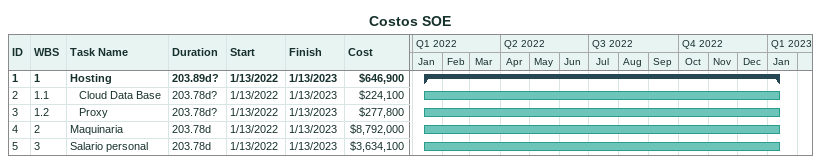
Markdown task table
Costos SOE

| ID | WBS | Task | Duration | Start | Finish | Cost ($) |
|---|---|---|---|---|---|---|
| 1 | 1 | **Hosting** | 203.89d? | 2022-01-13 | 2023-01-13 | 646900 |
| 2 | 1.1 | Cloud Data Base | 203.78d? | 2022-01-13 | 2023-01-13 | 224100 |
| 3 | 1.2 | Proxy | 203.78d? | 2022-01-13 | 2023-01-13 | 277800 |
| 4 | 2 | Maquinaria | 203.78d | 2022-01-13 | 2023-01-13 | 8792000 |
| 5 | 3 | Salario personal | 203.78d | 2022-01-13 | 2023-01-13 | 3634100 |
